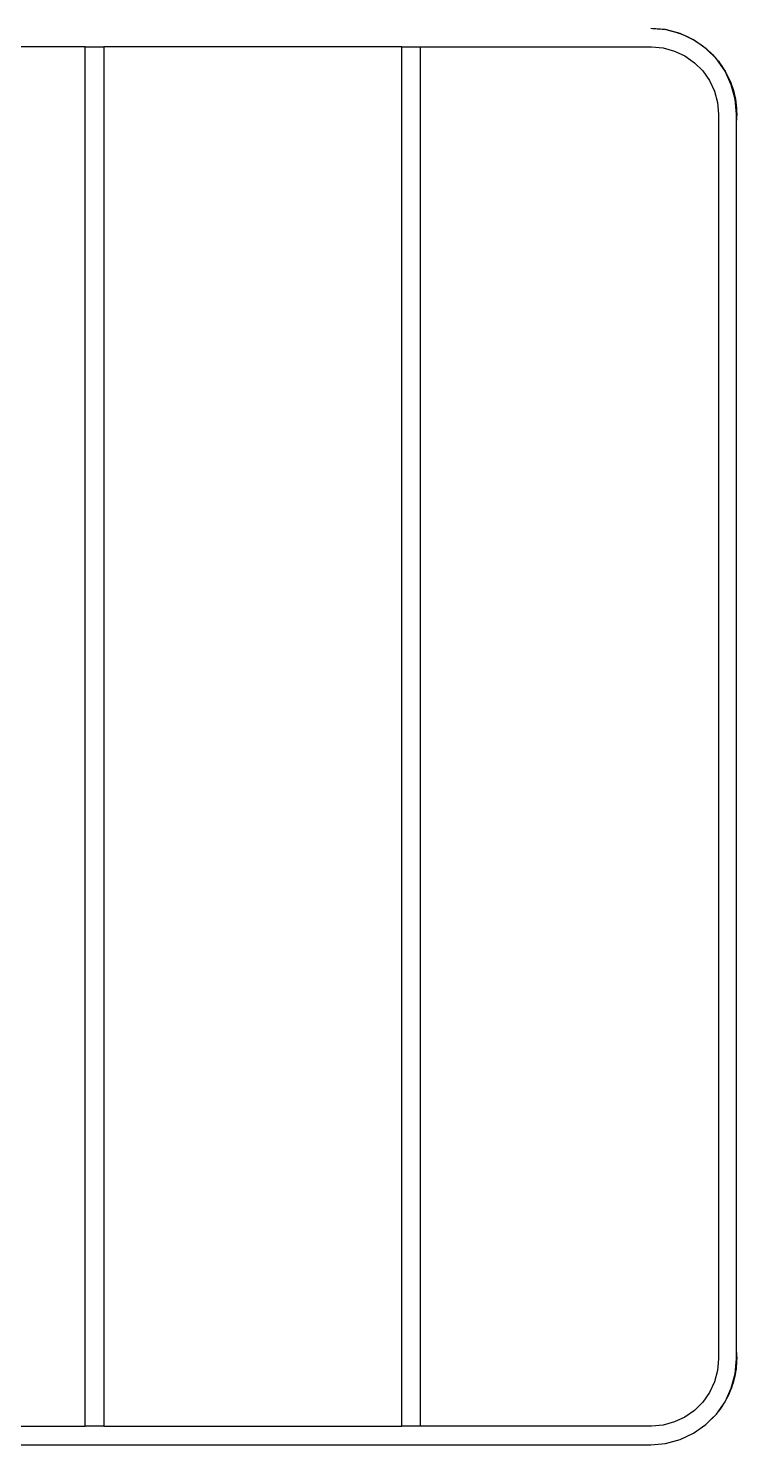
# Model space of a CAD drawing. Header units: millimetres. Extents: x 1422 to 6060, y -58 to 3182.
# Drawn here: x 3783.8 to 3974, y 275.3 to 655.3 of the extents above; entities that cross this region are included whole.
import ezdxf

# ---------------------------------------------------------------- set-up
doc = ezdxf.new("R2010")
doc.units = ezdxf.units.MM
doc.header["$MEASUREMENT"] = 0
doc.layers.add('Utwórz2D linie widoczne', color=7, linetype='Continuous', true_color=0x000000)

msp = doc.modelspace()

# ---------------------------------------------------------------- linework, layer by layer
at = {"layer": 'Utwórz2D linie widoczne'}
for p, q in [((3954.9, 654.99), (3950.91, 655.34)), ((3951.35, 655.3), (3952, 655.28)), ((3952, 655.28), (3952.65, 655.25)), ((3952.65, 655.25), (3953.29, 655.19)), ((3953.29, 655.19), (3953.93, 655.12)), ((3953.93, 655.12), (3954.57, 655.02)), ((3958.78, 653.96), (3954.9, 654.99)), ((3955.2, 654.91), (3955.89, 654.77)), ((3955.89, 654.77), (3956.58, 654.61)), ((3956.58, 654.61), (3957.26, 654.43)), ((3957.26, 654.43), (3957.93, 654.23)), ((3957.93, 654.23), (3958.6, 654)), ((3962.41, 652.26), (3958.78, 653.96)), ((3958.93, 653.88), (3959.64, 653.61)), ((3959.64, 653.61), (3960.34, 653.31)), ((3799.06, 650.34), (3719.06, 650.34)), ((3799.06, 650.34), (3804.06, 650.34)), ((3799.06, 280.34), (3799.06, 650.34)), ((3884.06, 650.34), (3804.06, 650.34)), ((3804.06, 650.34), (3804.06, 280.34)), ((3884.06, 280.34), (3884.06, 650.34)), ((3884.06, 650.34), (3889.06, 650.34)), ((3889.06, 280.34), (3889.06, 650.34)), ((3889.06, 650.34), (3951.12, 650.34)), ((3951.12, 650.34), (3954.24, 650.07)), ((3954.24, 650.07), (3957.26, 649.26)), ((3960.34, 653.31), (3961.03, 652.99)), ((3961.03, 652.99), (3961.7, 652.65)), ((3961.7, 652.65), (3962.37, 652.28)), ((3965.69, 649.96), (3962.41, 652.26)), ((3962.44, 652.24), (3963.13, 651.83)), ((3963.13, 651.83), (3963.81, 651.39)), ((3963.81, 651.39), (3964.46, 650.93)), ((3964.46, 650.93), (3965.1, 650.45)), ((3965.1, 650.45), (3965.73, 649.94)), ((3968.53, 647.13), (3965.69, 649.96)), ((3965.73, 649.94), (3966.34, 649.42)), ((3957.26, 649.26), (3960.09, 647.93)), ((3960.09, 647.93), (3962.65, 646.13)), ((3962.65, 646.13), (3964.86, 643.91)), ((3966.34, 649.42), (3966.92, 648.87)), ((3966.92, 648.87), (3967.49, 648.3)), ((3967.49, 648.3), (3968.04, 647.72)), ((3968.04, 647.72), (3968.57, 647.11)), ((3970.83, 643.84), (3968.53, 647.13)), ((3968.57, 647.11), (3969.07, 646.49)), ((3969.07, 646.49), (3969.56, 645.85)), ((3964.86, 643.91), (3966.65, 641.34)), ((3969.56, 645.85), (3970.02, 645.19)), ((3970.02, 645.19), (3970.46, 644.52)), ((3970.46, 644.52), (3970.87, 643.83)), ((3972.52, 640.21), (3970.83, 643.84)), ((3970.87, 643.83), (3971.26, 643.13)), ((3971.26, 643.13), (3971.62, 642.41)), ((3971.62, 642.41), (3971.96, 641.69)), ((3966.65, 641.34), (3967.97, 638.5)), ((3967.97, 638.5), (3968.78, 635.47)), ((3971.96, 641.69), (3972.28, 640.95)), ((3972.28, 640.95), (3972.57, 640.2)), ((3973.56, 636.34), (3972.52, 640.21)), ((3972.57, 640.2), (3972.83, 639.44)), ((3972.83, 639.44), (3973.07, 638.67)), ((3973.07, 638.67), (3973.27, 637.9)), ((3968.78, 635.47), (3969.06, 632.34)), ((3973.27, 637.9), (3973.46, 637.12)), ((3973.46, 637.12), (3973.61, 636.33)), ((3973.91, 632.34), (3973.56, 636.34)), ((3973.61, 636.33), (3973.74, 635.54)), ((3973.74, 635.54), (3973.83, 634.74)), ((3973.83, 634.74), (3973.91, 633.94)), ((3969.06, 632.34), (3969.06, 298.34)), ((3973.91, 633.94), (3973.95, 633.14)), ((3973.91, 298.34), (3973.91, 632.34)), ((3973.95, 631.53), (3973.91, 630.73)), ((3973.95, 633.14), (3973.96, 632.33)), ((3973.96, 632.33), (3973.95, 631.53)), ((3969.06, 298.34), (3968.78, 295.22)), ((3973.56, 294.35), (3973.91, 298.34)), ((3973.92, 297.09), (3973.86, 296.34)), ((3973.91, 300.08), (3973.95, 299.33)), ((3973.95, 297.84), (3973.92, 297.09)), ((3973.95, 299.33), (3973.96, 298.58)), ((3973.96, 298.58), (3973.95, 297.84)), ((3968.78, 295.22), (3967.97, 292.19)), ((3972.52, 290.48), (3973.56, 294.35)), ((3973.21, 292.66), (3973.01, 291.94)), ((3973.39, 293.39), (3973.21, 292.66)), ((3973.54, 294.12), (3973.39, 293.39)), ((3973.67, 294.86), (3973.54, 294.12)), ((3973.78, 295.6), (3973.67, 294.86)), ((3973.86, 296.34), (3973.78, 295.6)), ((3966.65, 289.34), (3964.86, 286.77)), ((3967.97, 292.19), (3966.65, 289.34)), ((3970.83, 286.84), (3972.52, 290.48)), ((3971.96, 289.11), (3971.66, 288.47)), ((3972.24, 289.77), (3971.96, 289.11)), ((3972.5, 290.43), (3972.24, 289.77)), ((3972.78, 291.22), (3972.53, 290.52)), ((3973.01, 291.94), (3972.78, 291.22)), ((3964.86, 286.77), (3962.65, 284.55)), ((3968.53, 283.56), (3970.83, 286.84)), ((3969.8, 285.31), (3969.41, 284.76)), ((3970.18, 285.87), (3969.8, 285.31)), ((3970.55, 286.44), (3970.18, 285.87)), ((3971.34, 287.83), (3970.99, 287.2)), ((3971.66, 288.47), (3971.34, 287.83)), ((3957.26, 281.43), (3954.24, 280.62)), ((3960.09, 282.76), (3957.26, 281.43)), ((3962.65, 284.55), (3960.09, 282.76)), ((3965.69, 280.72), (3968.53, 283.56)), ((3967.23, 282.24), (3966.68, 281.71)), ((3967.76, 282.79), (3967.23, 282.24)), ((3969.41, 284.76), (3968.99, 284.22)), ((3719.06, 280.34), (3799.06, 280.34)), ((3804.06, 280.34), (3799.06, 280.34)), ((3804.06, 280.34), (3884.06, 280.34)), ((3889.06, 280.34), (3884.06, 280.34)), ((3951.12, 280.34), (3889.06, 280.34)), ((3954.24, 280.62), (3951.12, 280.34)), ((3958.78, 276.73), (3962.41, 278.43)), ((3962.41, 278.43), (3965.69, 280.72)), ((3651.91, 275.34), (3950.91, 275.34)), ((3950.91, 275.34), (3954.9, 275.69)), ((3954.9, 275.69), (3958.78, 276.73))]:
    msp.add_line(p, q, dxfattribs=at)

doc.saveas('drawing.dxf')
